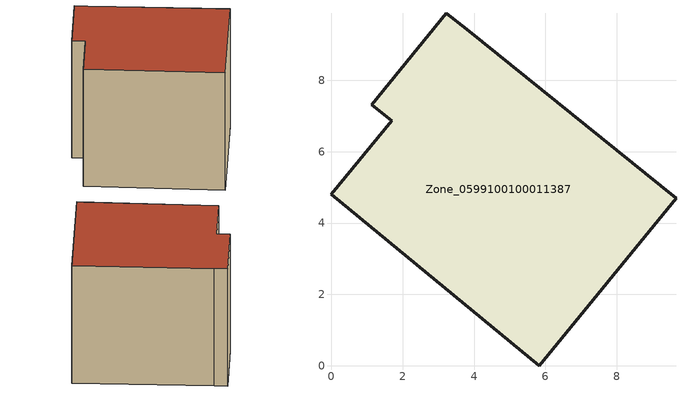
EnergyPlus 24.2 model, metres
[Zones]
Zone_0599100100011387
 floor ground (C_G): 3.22,9.88 3.79,9.44 9.66,4.69 5.82,0 0,4.8 1.69,6.87 1.13,7.32 z0
 wall outside (C_F): 3.79,9.44 3.22,9.88 1.13,7.32 1.69,6.87 0,4.8 5.82,0 9.66,4.69 3.79,9.44 z0:7.5
 roof outside (C_R): 5.82,0 9.66,4.69 3.79,9.44 3.22,9.88 1.13,7.32 1.69,6.87 0,4.8 z7.5
[BUILDING]
Pand.0599100100011387: North Axis=0; Terrain=City; Loads Convergence Tolerance Value=0.04; Temperature Convergence Tolerance Value=0.4; Solar Distribution=FullExterior; Maximum Number of Warmup Days=25; Minimum Number of Warmup Days=1
[Site:Location]
Rotterdam.The.Hague.AP_ZH_NLD Design_Conditions: Latitude=51.96; Longitude=4.45; Time Zone=1; Elevation=-4.5
[SITE:GROUNDTEMPERATURE:BUILDINGSURFACE]
18, 18, 18, 18, 18, 18, 18, 18, 18, 18, 18, 18
[MATERIAL] Thermal Absorptance=0.9; Solar Absorptance=0.7; Visible Absorptance=0.7
Name | Roughness | Thickness | Conductivity | Density | Specific Heat
G.TI.1946-1964 | MediumSmooth | 0.15 | 1 | 540 | 1210
F.TI.1946-1964 | Rough | 0.3 | 0.857143 | 1920 | 840
R.TI.1946-1964 | MediumRough | 0.2 | 0.277778 | 1500 | 1000
[CONSTRUCTION]
C_G: G.TI.1946-1964
C_F: F.TI.1946-1964
C_R: R.TI.1946-1964
[ZONE]
Zone_0599100100011387: Type=1; Multiplier=1; Ceiling Height=Autocalculate; Volume=Autocalculate; Floor Area=autocalculate; Part of Total Floor Area=Yes
[ZONEINFILTRATION:DESIGNFLOWRATE]
Infil_Zone_0599100100011387: Zone or ZoneList or Space or SpaceList=Zone_0599100100011387; Schedule=AlwaysOn; Design Flow Rate Calculation Method=Flow/Area; Flow Rate per Floor Area=0.003; Constant Term Coefficient=1; Temperature Term Coefficient=0; Velocity Term Coefficient=0; Velocity Squared Term Coefficient=0
[HVACTEMPLATE:ZONE:IDEALLOADSAIRSYSTEM]
Zone_0599100100011387: Maximum Heating Supply Air Temperature=50; Minimum Cooling Supply Air Temperature=13; Maximum Heating Supply Air Humidity Ratio=0.0156; Minimum Cooling Supply Air Humidity Ratio=0.0077; Heating Limit=NoLimit; Cooling Limit=NoLimit; Dehumidification Control Type=ConstantSensibleHeatRatio; Cooling Sensible Heat Ratio=0.7; Dehumidification Setpoint=60; Humidification Control Type=None; Humidification Setpoint=30; Outdoor Air Method=None; Outdoor Air Flow Rate per Person=0.00944; Outdoor Air Flow Rate per Zone Floor Area=0; Outdoor Air Flow Rate per Zone=0; Demand Controlled Ventilation Type=None; Outdoor Air Economizer Type=NoEconomizer; Heat Recovery Type=None; Sensible Heat Recovery Effectiveness=0.7; Latent Heat Recovery Effectiveness=0.65
[ZONECONTROL:THERMOSTAT]
ThermostatControl_Zone_0599100100011387: Zone or ZoneList=Zone_0599100100011387; Control Type Schedule=DualSetpointControlType; Control 1=Thermostat_Zone_0599100100011387; Temperature Difference Between Cutout And Setpoint=0
[THERMOSTATSETPOINT:DUALSETPOINT]
Thermostat_Zone_0599100100011387: Heating Setpoint Temperature Schedule=HeatingSetpoint_Zone_0599100100011387; Cooling Setpoint Temperature Schedule=CoolingSetpoint_Zone_0599100100011387
[SCHEDULE:COMPACT]
HeatingSetpoint_Zone_0599100100011387: Through: 12/31, For: AllDays, Until: 24:00, 21
CoolingSetpoint_Zone_0599100100011387: Through: 12/31, For: AllDays, Until: 24:00, 24
DualSetpointControlType: Through: 12/31, For: AllDays, Until: 24:00, 4
AlwaysOn: Through: 12/31, For: AllDays, Until: 24:00, 1
